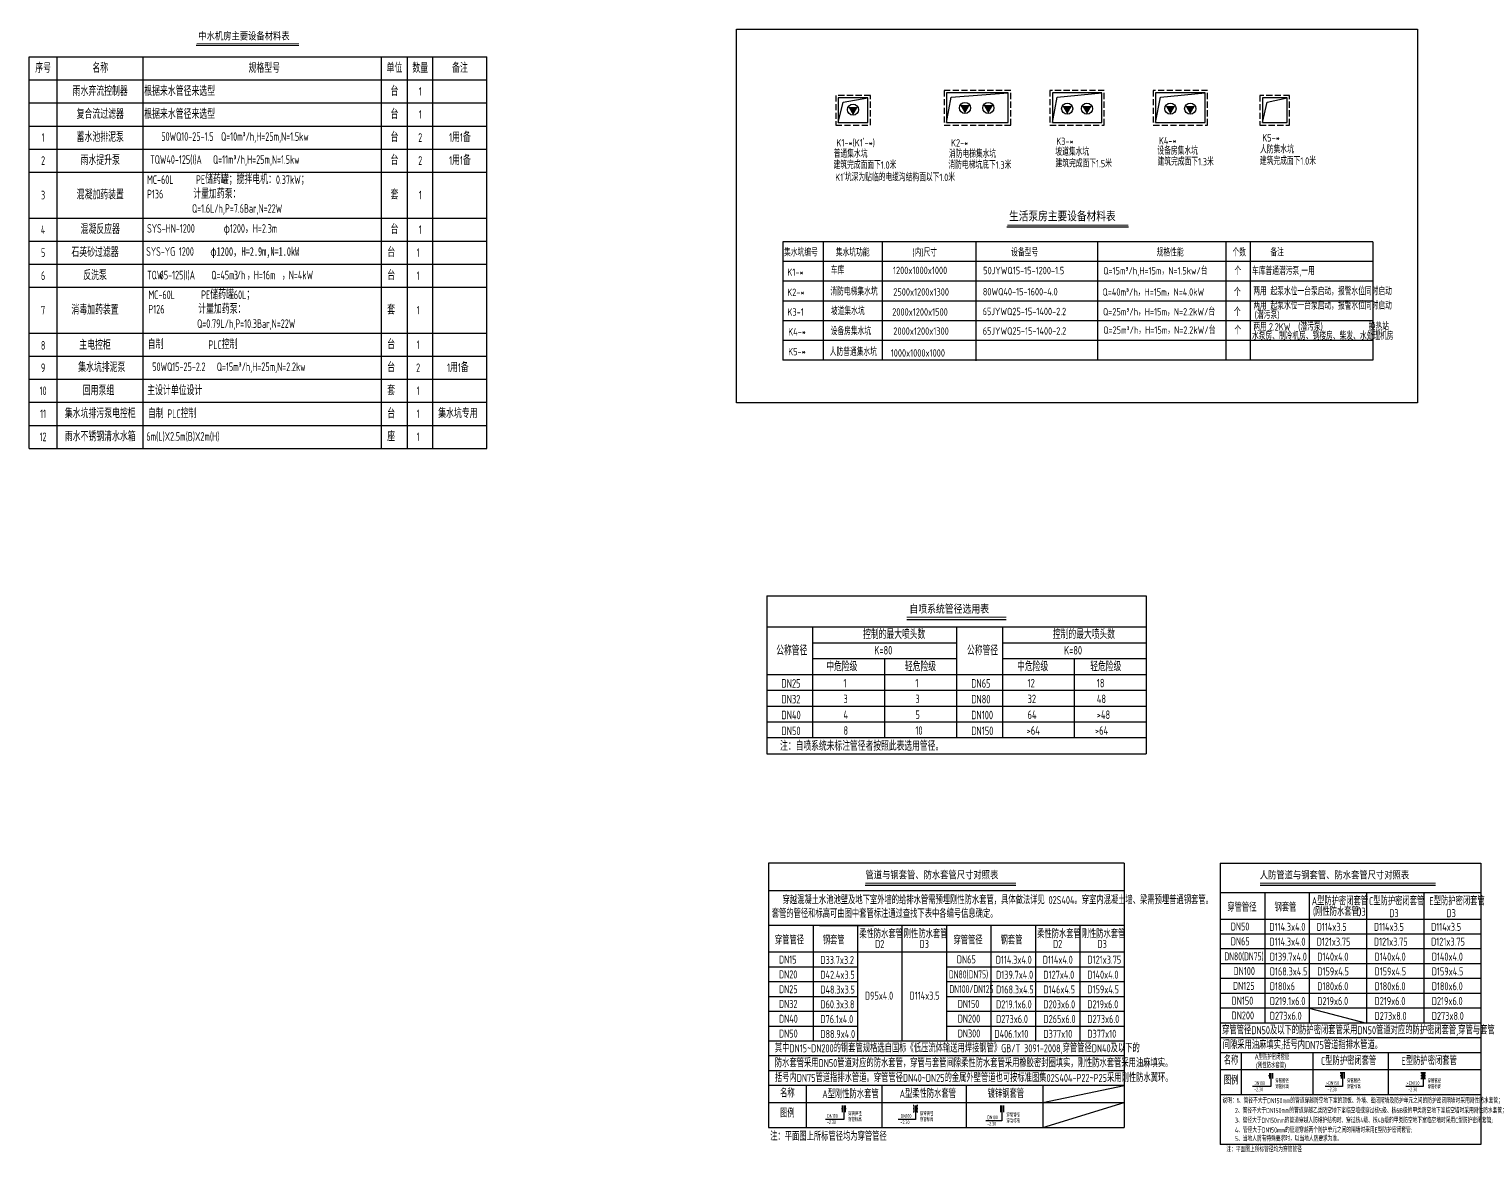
# Model space of a CAD drawing. Header units: millimetres. Extents: x -527844 to 417903, y -219119 to 112527.
# Drawn here: x 289001 to 347770, y -32009 to 13451 of the extents above; entities that cross this region are included whole.
import ezdxf

# ---------------------------------------------------------------- set-up
doc = ezdxf.new("R2010")
doc.units = ezdxf.units.MM
doc.header["$LTSCALE"] = 1000
doc.header["$MEASUREMENT"] = 0
doc.linetypes.add('DASH', pattern=[0.35, 0.25, -0.1])
for name, color, linetype in [('W-BUSH', 231, 'Continuous'), ('W-BUSH-NOTE', 231, 'Continuous'), ('W-DRAI-EQPM', 50, 'Continuous'), ('W-DRAI-NOTE', 50, 'Continuous'), ('W-DRIN-EQPM', 210, 'Continuous'), ('W-EQPM', 40, 'Continuous'), ('W-FRPT-NOTE', 60, 'Continuous'), ('W-RECL-NOTE', 130, 'Continuous')]:
    doc.layers.add(name, color=color, linetype=linetype)
doc.styles.add('PX-DXS-N01~N03_t3$0$PX-N01~N04-DXS$0$PX-N01-DS$0$N01$0$设计说明$0$jzfz', font='jzfz_eng', dxfattribs={"width": 0.65, "bigfont": 'jzfz_cnb'})
doc.styles.add('TH-STYLE1', font='', dxfattribs={"width": 0.8})
doc.styles.add('TH-STYLE3', font='tssdeng.shx', dxfattribs={"width": 0.7, "bigfont": 'tssdchn.shx'})
doc.styles.get('TH-STYLE1').set_extended_font_data('STFangsong')

# ---------------------------------------------------------------- blocks, each defined once
blk = doc.blocks.new('中水机房主要设备材料表', base_point=(289001, 12322))
at = {"layer": 'W-RECL-NOTE'}
for p, q in [((295768, 12795), (299928, 12795)), ((289001, 4865), (289001, 12322)), ((289001, 12322), (307536, 12322)), ((290139, 4865), (290139, 12322)), ((293627, 4865), (293627, 12322)), ((303268, 4865), (303268, 12322)), ((304319, 4865), (304319, 12322)), ((305352, 4865), (305352, 12322)), ((307536, 4865), (307536, 12322)), ((307536, 4865), (307536, 12322)), ((289001, 11390), (307536, 11390)), ((289001, 10457), (307536, 10457)), ((289001, 9525), (307536, 9525)), ((289001, 8593), (307536, 8593)), ((289001, 7660), (307536, 7660)), ((289001, 5797), (307536, 5797)), ((289001, -3525), (289001, 4865)), ((289001, 4865), (307536, 4865)), ((290139, -3525), (290139, 4865)), ((293627, -3525), (293627, 4865)), ((303268, -3525), (303268, 4865)), ((304319, -3525), (304319, 4865)), ((305352, -3525), (305352, 4865)), ((307536, -3525), (307536, 4865)), ((307536, -2593), (307536, 4865)), ((289001, 3932), (307536, 3932)), ((289001, 3000), (307536, 3000)), ((289001, 1136), (307536, 1136)), ((289001, 203), (307536, 203)), ((289001, -729), (307536, -729)), ((289001, -1660), (307536, -1660)), ((289001, -2593), (307536, -2593)), ((289001, -3525), (307536, -3525))]:
    blk.add_line(p, q, dxfattribs=at)
at = {"layer": 'W-RECL-NOTE', "const_width": 29.9}
blk.add_lwpolyline([(295781, 12860), (299923, 12860)], dxfattribs=at)
at = {"layer": 'W-RECL-NOTE'}
for s, height, rotation, style, width, p in [('中水机房主要设备材料表', 300, 0, 'TH-STYLE1', 0.8, (295852, 13023)), (' TQW', 350, 360, 'TH-STYLE3', 0.7, (293627, 3316)), ('65-125(I)A', 350, 360, 'TH-STYLE3', 0.7, (294285, 3316)), ('    Q=45m', 350, 360, 'TH-STYLE3', 0.7, (295771, 3316)), ('3', 350, 360, 'TH-STYLE3', 0.7, (297290, 3316)), ('/h', 350, 360, 'TH-STYLE3', 0.7, (297406, 3316)), ('H=16m', 350, 360, 'TH-STYLE3', 0.7, (298096, 3316)), ('N=4kW', 350, 360, 'TH-STYLE3', 0.7, (299517, 3316)), ('，', 350, 360, 'TH-STYLE3', 0.7, (297816, 3316)), ('，', 350, 360, 'TH-STYLE3', 0.7, (299236, 3316)), ('回用泵组', 350, 360, 'TH-STYLE3', 0.7, (291175, -1369))]:
    blk.add_text(s, height=height, rotation=rotation, dxfattribs=dict(at, style=style, width=width)).set_placement(p)
at = {"layer": 'W-RECL-NOTE', "char_height": 350, "style": 'TH-STYLE3'}
for s, insert, width, attachment_point in [('序号', (289570, 11856), 1138.89, 5), ('名称', (291883, 11856), 3487.09, 5), (' 规格型号', (298447, 11856), 9641.15, 5), ('单位', (303793, 11856), 1051.17, 5), ('数量', (304835, 11856), 1033.17, 5), ('备注', (306444, 11856), 2184.34, 5), ('雨水弃流控制器', (291883, 10923), 3487.09, 5), ('根据来水管径来选型', (295097, 10923), 9641.15, 5), ('台', (303793, 10923), 1051.17, 5), ('1', (304835, 10923), 1033.17, 5), ('复合流过滤器', (291883, 9991), 3487.09, 5), ('根据来水管径来选型', (295097, 9991), 9641.15, 5), ('台', (303793, 9991), 1051.17, 5), ('1', (304835, 9991), 1033.17, 5), ('1', (289570, 9059), 1138.89, 5), ('蓄水池排泥泵', (291883, 9059), 3487.09, 5), ('50WQ10-25-1.5  Q=10m{\\fISOCPEUR|b0|i0|c0|p34;³}/h,H=25m,N=1.5kw', (297337, 9059), 9641.15, 5), ('台', (303793, 9059), 1051.17, 5), ('2', (304835, 9059), 1033.17, 5), ('1用1备', (306444, 9059), 2184.34, 5), ('2', (289570, 8127), 1138.89, 5), ('雨水提升泵', (291883, 8127), 3487.09, 5), (' TQW40-125(I)A   Q=11m{\\fISOCPEUR|b0|i0|c0|p34;³}/h,H=25m,N=1.5kw', (293750, 8127), 9641.15, 4), ('台', (303793, 8127), 1051.17, 5), ('2', (304835, 8127), 1033.17, 5), ('1用1备', (306444, 8127), 2184.34, 5), (' MC-60L      PE储药罐；搅拌电机：0.37kW；\\P P136        计量加药泵：\\P             Q=1.6L/h,P=7.6Bar,N=22W', (293627, 6729), 9641.15, 4), ('3', (289570, 6729), 1138.89, 5), ('混凝加药装置', (291883, 6729), 3487.09, 5), ('套', (303793, 6729), 1051.17, 5), ('1', (304835, 6729), 1033.17, 5), ('4', (289570, 5331), 1138.89, 5), ('混凝反应器', (291883, 5331), 3487.09, 5), (' SYS-HN-1200{\\fSimSun|b0|i0|c134|p34;       \\fSimSun|b0|i0|c161|p34;\\H0.9999x;φ}1200，H=2.3m', (293627, 5331), 9641.15, 4), ('台', (303793, 5331), 1051.17, 5), ('1', (304835, 5331), 1033.17, 5), ('5', (289570, 4398), 1138.89, 5), ('石英砂过滤器', (291673, 4398), 3537.09, 5), ('  SYS-YG 1200{\\fSimSun|b0|i0|c134|p34;    \\fSimSun|b0|i0|c161|p34;\\H0.9999x;φ\\fFangSong_GB2312|b0|i0|c134|p49;1200，H=2.9m,N=1.0kW}', (293441, 4398), 9641.15, 4), ('台', (303658, 4398), 1151.17, 5), ('1', (304750, 4398), 1033.17, 5), ('6', (289570, 3466), 1138.89, 5), ('反洗泵', (291673, 3466), 3537.09, 5), ('台', (303658, 3466), 1151.17, 5), ('1', (304750, 3466), 1033.17, 5), (' MC-60L       PE储药罐60L；\\P P126         计量加药泵：\\P              Q=0.79L/h,P=10.3Bar,N=22W', (293682, 2068), 9641.15, 4), ('7', (289570, 2068), 1138.89, 5), ('消毒加药装置', (291673, 2068), 3537.09, 5), ('套', (303658, 2068), 1151.17, 5), ('1', (304750, 2068), 1033.17, 5), ('8', (289570, 644), 1138.89, 5), ('主电控柜', (291673, 644), 3537.09, 5), (' 自制            PLC控制', (293654, 669), 9641.15, 4), ('台', (303658, 669), 1151.17, 5), ('1', (304750, 669), 1033.17, 5), ('9', (289570, -263), 1138.89, 5), ('集水坑排泥泵', (290989, -262), 9641.15, 4), ('50WQ15-25-2.2   Q=15m{\\fISOCPEUR|b0|i0|c0|p34;³}/h,H=25m,N=2.2kw', (293988, -262), 9641.15, 4), ('台', (303658, -262), 1151.17, 5), ('2', (304750, -262), 1033.17, 5), ('1用1备', (306359, -263), 2184.34, 5), ('10', (289570, -1194), 1138.89, 5), (' 主设计单位设计', (294823, -1194), 9641.15, 5), ('套', (303658, -1194), 1151.17, 5), ('1', (304750, -1194), 1033.17, 5), ('11', (289570, -2127), 1138.89, 5), ('集水坑排污泵电控柜', (291883, -2127), 3487.09, 5), (' 自制 PLC控制', (293661, -2127), 9641.15, 4), ('台', (303658, -2127), 1151.17, 5), ('1', (304750, -2127), 1033.17, 5), ('集水坑专用', (306359, -2126), 2428.41, 5), ('12', (289570, -3059), 1138.89, 5), ('雨水不锈钢清水水箱', (291883, -3059), 3487.09, 5), ('6m(L)X2.5m(B)X2m(H)', (293748, -3059), 9641.15, 4), ('座', (303658, -3059), 1151.17, 5), ('1', (304750, -3059), 1033.17, 5)]:
    blk.add_mtext(s, dxfattribs=dict(at, insert=insert, width=width, attachment_point=attachment_point))
blk = doc.blocks.new('集水坑参考模板')
at = {"layer": 'W-EQPM'}
for points in [[(4517, -3152), (4907, -3152), (4712, -3490)], [(9046, -3081), (9436, -3081), (9242, -3419)], [(10383, -3081), (9993, -3081), (10187, -3419)], [(13185, -3111), (13575, -3111), (13381, -3449)], [(14375, -3111), (13985, -3111), (14180, -3449)], [(17364, -3111), (17754, -3111), (17559, -3449)], [(18554, -3111), (18164, -3111), (18359, -3449)]]:
    blk.add_hatch(color=256, dxfattribs=at).paths.add_polyline_path(points)
at = {"layer": 'Defpoints', "linetype": 'DASH'}
for points in [[(4012, -3886), (5412, -3886), (5412, -2686), (4012, -2686)], [(8396, -3886), (11096, -3886), (11096, -2486), (8396, -2486)], [(12680, -3886), (14880, -3886), (14880, -2486), (12680, -2486)], [(16859, -3886), (19059, -3886), (19059, -2486), (16859, -2486)], [(21183, -3886), (22383, -3886), (22383, -2686), (21183, -2686)]]:
    blk.add_lwpolyline(points, close=True, dxfattribs=at)
at = {"layer": 'W-DRAI-EQPM'}
for points in [[(4112, -3786), (4305, -2963), (5312, -2786)], [(8496, -3786), (8689, -2763), (10996, -2586)], [(12780, -3786), (12973, -2763), (14780, -2586)], [(16959, -3786), (17152, -2763), (18959, -2586)], [(21283, -3786), (21476, -2963), (22283, -2786)]]:
    blk.add_lwpolyline(points, dxfattribs=at)
for points in [[(4112, -3786), (5312, -3786), (5312, -2786), (4112, -2786)], [(8496, -3786), (10996, -3786), (10996, -2586), (8496, -2586)], [(12780, -3786), (14780, -3786), (14780, -2586), (12780, -2586)], [(16959, -3786), (18959, -3786), (18959, -2586), (16959, -2586)], [(21283, -3786), (22283, -3786), (22283, -2786), (21283, -2786)]]:
    blk.add_lwpolyline(points, close=True, dxfattribs=at)
at = {"layer": 'W-DRAI-NOTE', "linetype": 'ByBlock'}
for p, q in [((10942, -8004), (15860, -8004)), ((25745, -8611), (1869, -8611)), ((1869, -8611), (1869, -13411)), ((3508, -8611), (3508, -13411)), ((5893, -8596), (5893, -13411)), ((9679, -8611), (9679, -13426)), ((14608, -8611), (14608, -13411)), ((19795, -8611), (19795, -13411)), ((20790, -8611), (20790, -13411)), ((25745, -8611), (25745, -13411)), ((25745, -9411), (1869, -9411)), ((25745, -10211), (1869, -10211)), ((25745, -11011), (1869, -11011)), ((25745, -11811), (1869, -11811)), ((7189, -12611), (1869, -12611)), ((25745, -12611), (7189, -12611)), ((25745, -13411), (1869, -13411))]:
    blk.add_line(p, q, dxfattribs=at)
blk.add_lwpolyline([(0, 0), (27557, 0), (27557, -15135), (0, -15135)], close=True, dxfattribs=at)
at = {"layer": 'W-DRAI-NOTE', "linetype": 'ByBlock', "const_width": 29.9}
blk.add_lwpolyline([(10955, -7939), (15856, -7939)], dxfattribs=at)
at = {"layer": 'W-EQPM'}
for centre in [(4712, -3265), (9241, -3194), (10188, -3194), (13380, -3224), (14180, -3224), (17559, -3224), (18359, -3224)]:
    blk.add_circle(centre, 225, dxfattribs=at)
at = {"layer": 'W-DRAI-NOTE', "linetype": 'ByBlock'}
for s, height, rotation, style, width, p in [("K1-*(K1'-*)", 300, 360, 'TH-STYLE3', 0.7, (4038, -4757)), ('K2-*', 300, 360, 'TH-STYLE3', 0.7, (8679, -4759)), ('K3-*', 300, 360, 'TH-STYLE3', 0.7, (12936, -4695)), ('K4-*', 300, 360, 'TH-STYLE3', 0.7, (17092, -4672)), ('人防集水坑', 300, 360, 'TH-STYLE3', 0.7, (21186, -5028)), ('K5-*', 300, 360, 'TH-STYLE3', 0.7, (21275, -4554)), ('消防电梯集水坑', 300, 360, 'TH-STYLE3', 0.7, (8591, -5212)), ('坡道集水坑', 300, 360, 'TH-STYLE3', 0.7, (12903, -5126)), ('建筑完成面下1.5米', 300, 360, 'TH-STYLE3', 0.7, (12908, -5596)), ('设备房集水坑', 300, 360, 'TH-STYLE3', 0.7, (17030, -5086)), ('建筑完成面下1.3米', 300, 360, 'TH-STYLE3', 0.7, (17037, -5524)), ('建筑完成面下1.0米', 300, 360, 'TH-STYLE3', 0.7, (21178, -5494)), ('建筑完成面面下1.0米', 300, 360, 'TH-STYLE3', 0.7, (3921, -5658)), ("K1'坑深为贴临的电缆沟结构面以下1.0米", 300, 360, 'TH-STYLE3', 0.7, (3989, -6157)), ('消防电梯坑底下1.3米', 300, 360, 'TH-STYLE3', 0.7, (8572, -5655)), ('生活泵房主要设备材料表', 350, 0, 'TH-STYLE1', 0.8, (11027, -7745)), ('集水坑编号', 300, 360, 'TH-STYLE3', 0.7, (1920, -9201)), ('集水坑功能', 300, 360, 'TH-STYLE3', 0.7, (4015, -9201)), ('(内)尺寸', 300, 360, 'TH-STYLE3', 0.7, (7111, -9201)), ('设备型号', 300, 360, 'TH-STYLE3', 0.7, (11113, -9201)), ('规格性能', 300, 360, 'TH-STYLE3', 0.7, (17001, -9201)), ('个数', 300, 360, 'TH-STYLE3', 0.7, (20070, -9201)), ('备注', 300, 360, 'TH-STYLE3', 0.7, (21603, -9201)), ('K1-*', 300, 360, 'TH-STYLE3', 0.7, (2054, -9995)), ('车库', 300, 360, 'TH-STYLE3', 0.7, (3812, -9925)), ('1200x1000x1000', 300, 360, 'TH-STYLE3', 0.7, (6329, -9922)), ('50JYWQ15-15-1200-1.5', 300, 360, 'TH-STYLE3', 0.7, (9981, -9926)), ('Q=15m%%1403%%141/h,H=15m，N=1.5kw/台', 300, 360, 'TH-STYLE3', 0.7, (14839, -9938)), ('个', 300, 360, 'TH-STYLE3', 0.7, (20149, -9951)), ('车库普通潜污泵,一用', 300, 360, 'TH-STYLE3', 0.7, (20860, -9951)), ('K2-*', 300, 360, 'TH-STYLE3', 0.7, (2049, -10808)), ('消防电梯集水坑', 300, 360, 'TH-STYLE3', 0.7, (3795, -10784)), ('2500x1200x1300', 300, 360, 'TH-STYLE3', 0.7, (6341, -10793)), ('80WQ40-15-1600-4.0', 300, 360, 'TH-STYLE3', 0.7, (9964, -10784)), ('Q=40m%%1403%%141/h，H=15m，N=4.0kW', 300, 360, 'TH-STYLE3', 0.7, (14810, -10796, 0)), ('个', 300, 360, 'TH-STYLE3', 0.7, (20128, -10808)), ('两用 起泵水位一台泵启动，报警水位同时启动', 300, 360, 'TH-STYLE3', 0.7, (20907, -10774)), ('两用 起泵水位一台泵启动，报警水位同时启动', 300, 360, 'TH-STYLE3', 0.7, (20907, -11353)), ('K3-1', 300, 360, 'TH-STYLE3', 0.7, (2058, -11608)), ('坡道集水坑', 300, 360, 'TH-STYLE3', 0.7, (3813, -11574)), ('2000x1200x1500', 300, 360, 'TH-STYLE3', 0.7, (6298, -11603)), ('65JYWQ25-15-1400-2.2', 300, 360, 'TH-STYLE3', 0.7, (9956, -11584)), ('Q=25m%%1403%%141/h，H=15m，N=2.2kW/台', 300, 360, 'TH-STYLE3', 0.7, (14828, -11596, 0)), ('个', 300, 360, 'TH-STYLE3', 0.7, (20128, -11608)), (' (潜污泵)', 300, 360, 'TH-STYLE3', 0.7, (20814, -11730)), ('K4-*', 300, 360, 'TH-STYLE3', 0.7, (2087, -12408)), ('设备房集水坑', 300, 360, 'TH-STYLE3', 0.7, (3806, -12386)), ('2000x1200x1300', 300, 360, 'TH-STYLE3', 0.7, (6344, -12379)), ('65JYWQ25-15-1400-2.2', 300, 360, 'TH-STYLE3', 0.7, (9960, -12374)), ('Q=25m%%1403%%141/h，H=15m，N=2.2kW/台', 300, 360, 'TH-STYLE3', 0.7, (14839, -12338)), ('个', 300, 360, 'TH-STYLE3', 0.7, (20149, -12351)), ('水泵房、制冷机房、锅楼房、柴发、水处理机房 ', 300, 360, 'TH-STYLE3', 0.7, (20858, -12578)), ('两用,2.2KW  (潜污泵)            换热站', 300, 360, 'TH-STYLE3', 0.7, (20913, -12206)), ('K5-*', 300, 360, 'TH-STYLE3', 0.7, (2087, -13208)), ('人防普通集水坑', 300, 360, 'TH-STYLE3', 0.7, (3768, -13227)), ('1000x1000x1000', 300, 360, 'TH-STYLE3', 0.7, (6238, -13264))]:
    blk.add_text(s, height=height, rotation=rotation, dxfattribs=dict(at, style=style, width=width)).set_placement(p)
at = {"layer": 'W-DRAI-NOTE', "linetype": 'ByBlock', "style": 'TH-STYLE3', "width": 0.7}
blk.add_text('普通集水坑', height=300, dxfattribs=at).set_placement((3930, -5207))
blk = doc.blocks.new('自喷管径对照表（国标）')
at = {"layer": 'W-FRPT-NOTE'}
for p, q in [((0, 0), (0, -10000)), ((0, 0), (24000, 0)), ((24000, 0), (24000, -10000)), ((8850, -1500), (15150, -1500)), ((24000, -2000), (0, -2000)), ((2900, -2000), (2900, -9000)), ((12000, -2000), (12000, -9000)), ((14900, -2000), (14900, -9000)), ((12000, -3000), (2900, -3000)), ((24000, -3000), (14900, -3000)), ((12000, -4000), (2900, -4000)), ((7450, -4000), (7450, -9000)), ((24000, -4000), (14900, -4000)), ((19450, -4000), (19450, -9000)), ((24000, -5000), (0, -5000)), ((24000, -6000), (0, -6000)), ((24000, -7000), (0, -7000)), ((24000, -8000), (0, -8000)), ((24000, -9000), (0, -9000)), ((0, -10000), (24000, -10000))]:
    blk.add_line(p, q, dxfattribs=at)
at = {"layer": 'W-FRPT-NOTE', "const_width": 60}
blk.add_lwpolyline([(8850, -1363), (15150, -1363)], dxfattribs=at)
at = {"layer": 'W-FRPT-NOTE'}
for s, height, style, width, p in [('自喷系统管径选用表', 500, 'TH-STYLE1', 0.8, (9019, -1081)), ('控制的最大喷头数', 540, 'TH-STYLE3', 0.7, (6092, -2734)), ('控制的最大喷头数', 540, 'TH-STYLE3', 0.7, (18092, -2734)), ('公称管径', 540, 'TH-STYLE3', 0.7, (599, -3756)), ('K=80', 540, 'TH-STYLE3', 0.7, (6806, -3725)), ('公称管径', 540, 'TH-STYLE3', 0.7, (12664, -3756)), ('K=80', 540, 'TH-STYLE3', 0.7, (18806, -3725)), ('中危险级', 540, 'TH-STYLE3', 0.7, (3764, -4770)), ('轻危险级', 540, 'TH-STYLE3', 0.7, (8736, -4770)), ('中危险级', 540, 'TH-STYLE3', 0.7, (15833, -4770)), ('轻危险级', 540, 'TH-STYLE3', 0.7, (20455, -4770)), ('DN25', 540, 'TH-STYLE3', 0.7, (930, -5819)), ('1', 540, 'TH-STYLE3', 0.7, (4849, -5799)), ('1', 540, 'TH-STYLE3', 0.7, (9398, -5799)), ('DN65', 540, 'TH-STYLE3', 0.7, (12930, -5819)), ('12', 540, 'TH-STYLE3', 0.7, (16495, -5799)), ('18', 540, 'TH-STYLE3', 0.7, (20873, -5799)), ('DN32', 540, 'TH-STYLE3', 0.7, (930, -6819)), ('3', 540, 'TH-STYLE3', 0.7, (4849, -6799)), ('3', 540, 'TH-STYLE3', 0.7, (9398, -6799)), ('DN80', 540, 'TH-STYLE3', 0.7, (12930, -6819)), ('32', 540, 'TH-STYLE3', 0.7, (16495, -6799)), ('48', 540, 'TH-STYLE3', 0.7, (20873, -6799)), ('DN40', 540, 'TH-STYLE3', 0.7, (930, -7819)), ('4', 540, 'TH-STYLE3', 0.7, (4849, -7799)), ('5', 540, 'TH-STYLE3', 0.7, (9398, -7799)), ('DN100', 540, 'TH-STYLE3', 0.7, (12930, -7819)), ('64', 540, 'TH-STYLE3', 0.7, (16495, -7799)), ('>48', 540, 'TH-STYLE3', 0.7, (20873, -7799)), ('8', 540, 'TH-STYLE3', 0.7, (4849, -8799)), ('10', 540, 'TH-STYLE3', 0.7, (9398, -8799)), ('>64', 540, 'TH-STYLE3', 0.7, (16437, -8799)), ('>64', 540, 'TH-STYLE3', 0.7, (20761, -8799)), ('DN50', 540, 'TH-STYLE3', 0.7, (930, -8819)), ('DN150', 540, 'TH-STYLE3', 0.7, (12930, -8819)), ('注：自喷系统未标注管径者按照此表选用管径。', 540, 'TH-STYLE3', 0.7, (840, -9800))]:
    blk.add_text(s, height=height, dxfattribs=dict(at, style=style, width=width)).set_placement(p)
blk = doc.blocks.new('*U339')
for p, q in [((-100, 0), (-100, -450)), ((100, 0), (100, -450))]:
    blk.add_line(p, q)
at = {"layer": 'Defpoints'}
blk.add_line((0, 0), (0, -450), dxfattribs=at)
blk = doc.blocks.new('*U340')
for p, q in [((-100, 0), (-100, -450)), ((100, 0), (100, -450)), ((-100, -225), (-160, -225)), ((160, -225), (100, -225))]:
    blk.add_line(p, q)
at = {"layer": 'Defpoints'}
blk.add_line((0, 0), (0, -450), dxfattribs=at)
blk = doc.blocks.new('*U341')
for p, q in [((-100, 0), (-160, 0)), ((-100, 0), (-100, -450)), ((100, 0), (100, -450)), ((160, 0), (100, 0)), ((-100, -225), (-160, -225)), ((-100, -450), (-160, -450)), ((160, -225), (100, -225)), ((160, -450), (100, -450))]:
    blk.add_line(p, q)
at = {"layer": 'Defpoints'}
blk.add_line((0, 0), (0, -450), dxfattribs=at)
blk = doc.blocks.new('管道与钢套管、防水套管尺寸对照表')
at = {"layer": 'W-BUSH'}
blk.add_line((6524, -1500), (16691, -1500), dxfattribs=at)
at = {"layer": 'W-BUSH', "const_width": 60}
blk.add_lwpolyline([(6524, -1363), (16691, -1363)], dxfattribs=at)
at = {"layer": 'W-BUSH-NOTE'}
for p, q in [((24000, 0), (0, 0)), ((0, 0), (0, -15019)), ((24000, 0), (24000, -15019)), ((24000, -1886), (0, -1886)), ((24000, -4219), (0, -4219)), ((3000, -4219), (3000, -12019)), ((3434, -4219), (7073, -4219)), ((6000, -4219), (6000, -12019)), ((9000, -4219), (9000, -12019)), ((12000, -4219), (12000, -12019)), ((15000, -4219), (15000, -12019)), ((18000, -4219), (18000, -12019)), ((21000, -4219), (21000, -12019)), ((24000, -6019), (0, -6019)), ((6000, -7019), (0, -7019)), ((24000, -7019), (12000, -7019)), ((6000, -8019), (0, -8019)), ((24000, -8019), (12000, -8019)), ((6000, -9019), (0, -9019)), ((24000, -9019), (12000, -9019)), ((6000, -10019), (0, -10019)), ((24000, -10019), (12000, -10019)), ((6000, -11019), (0, -11019)), ((24000, -11019), (12000, -11019)), ((24000, -12019), (0, -12019)), ((24000, -13019), (0, -13019)), ((24000, -14019), (0, -14019)), ((24000, -15019), (0, -15019)), ((0, -15019), (0, -17847)), ((2533, -15019), (2533, -17847)), ((7648, -15019), (7648, -17847)), ((13323, -15019), (13323, -17847)), ((18512, -15019), (18512, -17847)), ((18512, -16150), (24000, -15019)), ((24000, -15019), (24000, -17847)), ((0, -16150), (24000, -16150)), ((18512, -17847), (24000, -16150)), ((0, -17847), (24000, -17847))]:
    blk.add_line(p, q, dxfattribs=at)
for points in [[(5071, -16559), (5071, -17293), (3834, -17293)], [(9905, -16559), (9905, -17293), (8738, -17293)], [(15748, -16697), (15748, -17387), (14668, -17387)]]:
    blk.add_lwpolyline(points, dxfattribs=at)
at = {"layer": 'W-BUSH'}
for name, p in [('*U340', (5071, -16359)), ('*U341', (9905, -16359)), ('*U339', (15748, -16359))]:
    blk.add_blockref(name, p, dxfattribs=at)
at = {"layer": 'W-BUSH', "style": 'TH-STYLE1', "width": 0.8}
blk.add_text('管道与钢套管、防水套管尺寸对照表', height=500, dxfattribs=at).set_placement((6541, -1039))
at = {"layer": 'W-BUSH-NOTE', "style": 'TH-STYLE3'}
for s, height, width, p in [('穿越混凝土水池池壁及地下室外墙的给排水管需预埋刚性防水套管，具体做法详见 02S404。穿室内混凝土墙、梁需预埋普通钢套管。', 540, 0.7, (943, -2769)), ('套管的管径和标高可由图中套管标注通过查找下表中各编号信息确定。', 540, 0.7, (215, -3692)), ('穿管管径', 540, 0.7, (427, -5486)), ('钢套管', 540, 0.7, (3656, -5486)), ('柔性防水套管', 540, 0.7, (6122, -5062)), ('刚性防水套管', 540, 0.7, (9122, -5062)), ('穿管管径', 540, 0.7, (12475, -5486)), ('钢套管', 540, 0.7, (15656, -5486)), ('柔性防水套管', 540, 0.7, (18122, -5062)), ('刚性防水套管', 540, 0.7, (21122, -5062)), ('D2', 540, 0.7, (7190, -5729)), ('D3', 540, 0.7, (10190, -5729)), ('D2', 540, 0.7, (19190, -5729)), ('D3', 540, 0.7, (22190, -5729)), ('DN15', 540, 0.7, (703, -6784)), ('D33.7x3.2', 540, 0.7, (3499, -6807)), ('DN65', 540, 0.7, (12703, -6772)), ('D114.3x4.0', 540, 0.7, (15330, -6795)), ('D114x4.0', 540, 0.7, (18501, -6795)), ('D121x3.75', 540, 0.7, (21515, -6791)), ('DN20', 540, 0.7, (703, -7784)), ('D42.4x3.5', 540, 0.7, (3499, -7807)), ('DN80(DN75)', 540, 0.6, (12169, -7784)), ('D139.7x4.0', 540, 0.7, (15352, -7807)), ('D127x4.0', 540, 0.7, (18545, -7807)), ('D140x4.0', 540, 0.7, (21512, -7803)), ('DN25', 540, 0.7, (703, -8784)), ('D48.3x3.5', 540, 0.7, (3499, -8807)), ('D95x4.0', 540, 0.7, (6501, -9221)), ('D114x3.5', 540, 0.7, (9515, -9217)), ('DN100/DN125', 540, 0.6, (12201, -8777)), ('D168.3x4.5', 540, 0.7, (15352, -8800)), ('D146x4.5', 540, 0.7, (18545, -8800)), ('D159x4.5', 540, 0.7, (21512, -8796)), ('DN32', 540, 0.7, (703, -9777)), ('D60.3x3.8', 540, 0.7, (3499, -9800)), ('DN150', 540, 0.7, (12760, -9779)), ('D219.1x6.0', 540, 0.7, (15352, -9802)), ('D203x6.0', 540, 0.7, (18545, -9802)), ('D219x6.0', 540, 0.7, (21512, -9798)), ('DN40', 540, 0.7, (703, -10779)), ('D76.1x4.0', 540, 0.7, (3499, -10802)), ('DN200', 540, 0.7, (12760, -10772)), ('D273x6.0', 540, 0.7, (15352, -10795)), ('D265x6.0', 540, 0.7, (18545, -10795)), ('D273x6.0', 540, 0.7, (21512, -10791)), ('DN50', 540, 0.7, (703, -11779)), ('D88.9x4.0', 540, 0.7, (3499, -11802)), ('DN300', 540, 0.7, (12760, -11772)), ('D406.1x10', 540, 0.7, (15241, -11795)), ('D377x10', 540, 0.7, (18545, -11795)), ('D377x10', 540, 0.7, (21512, -11791)), ('其中DN15~DN200的钢套管规格选自国标《低压流体输送用焊接钢管》GB/T 3091-2008,穿管管径DN40及以下的', 540, 0.7, (427, -12768)), ('防水套管采用DN50管道对应的防水套管，穿管与套管间隙柔性防水套管采用橡胶密封圈填实，刚性防水套管采用油麻填实。', 540, 0.7, (427, -13768)), ('括号内DN75管道指排水管道。穿管管径DN40~DN25的金属外壁管道也可按标准图集02S404-P22~P25采用刚性防水翼环。', 540, 0.7, (427, -14768)), ('名称', 540, 0.7, (779, -15811)), ('A型刚性防水套管', 540, 0.7, (3628, -15863)), ('A型柔性防水套管', 540, 0.7, (8844, -15838)), ('镀锌钢套管', 540, 0.7, (14784, -15840)), ('图例', 540, 0.7, (782, -17157)), (' -2.30  ', 250, 0.7, (3803, -17617)), ('DN100', 250, 0.7, (3942, -17189)), ('穿管管径', 250, 0.7, (5372, -17041)), ('穿管标高', 250, 0.7, (5374, -17434)), (' -2.30  ', 250, 0.7, (8763, -17617)), ('DN100', 250, 0.7, (8912, -17189)), ('穿管管径', 250, 0.7, (10205, -17041)), ('穿管标高', 250, 0.7, (10207, -17434)), (' -2.30  ', 250, 0.7, (14613, -17712)), ('DN100', 250, 0.7, (14751, -17284)), ('穿管管径', 250, 0.7, (16049, -17136)), ('穿管标高', 250, 0.7, (16051, -17528)), ('注：平面图上所标管径均为穿管管径', 540, 0.7, (110, -18722))]:
    blk.add_text(s, height=height, dxfattribs=dict(at, width=width)).set_placement(p)
blk = doc.blocks.new('*U342')
for p, q in [((160, 30), (-160, 30)), ((-100, 0), (-160, 0)), ((-100, 0), (-100, -350)), ((100, 0), (100, -350)), ((160, 0), (100, 0)), ((-100, -175), (-160, -175)), ((-100, -350), (-160, -350)), ((160, -380), (-160, -380)), ((160, -175), (100, -175)), ((160, -350), (100, -350))]:
    blk.add_line(p, q)
at = {"layer": 'Defpoints'}
blk.add_line((0, 0), (0, -350), dxfattribs=at)
blk = doc.blocks.new('*U343')
for p, q in [((160, 30), (-160, 30)), ((-100, 0), (-160, 0)), ((-100, 0), (-100, -350)), ((100, 0), (100, -350)), ((160, 0), (100, 0)), ((-100, -175), (-160, -175)), ((160, -175), (100, -175))]:
    blk.add_line(p, q)
at = {"layer": 'Defpoints'}
blk.add_line((0, 0), (0, -350), dxfattribs=at)
blk = doc.blocks.new('*U344')
for p, q in [((-100, 0), (-100, -350)), ((100, 0), (100, -350)), ((-100, -175), (-160, -175)), ((160, -175), (100, -175))]:
    blk.add_line(p, q)
at = {"layer": 'Defpoints'}
blk.add_line((0, 0), (0, -350), dxfattribs=at)
blk = doc.blocks.new('人防管道与钢套管、防水套管尺寸对照表')
at = {"layer": 'W-BUSH'}
blk.add_line((2677, -1500), (14517, -1500), dxfattribs=at)
at = {"layer": 'W-BUSH', "const_width": 60}
blk.add_lwpolyline([(2677, -1363), (14517, -1363)], dxfattribs=at)
at = {"layer": 'W-BUSH-NOTE'}
for p, q in [((0, 0), (17583, 0)), ((0, 0), (0, -18980)), ((17583, 0), (17583, -18980)), ((17583, -2000), (0, -2000)), ((3000, -2000), (3000, -10800)), ((6000, -2000), (6000, -10800)), ((9861, -2000), (9861, -10800)), ((13722, -2000), (13722, -10800)), ((17583, -3800), (0, -3800)), ((17583, -4800), (0, -4800)), ((17583, -5800), (0, -5800)), ((17583, -6800), (0, -6800)), ((17583, -7800), (0, -7800)), ((17583, -8800), (0, -8800)), ((17583, -9800), (0, -9800)), ((6000, -9800), (9861, -10800)), ((17583, -10800), (0, -10800)), ((17583, -10800), (0, -10800)), ((17583, -11800), (0, -11800)), ((17583, -12800), (0, -12800)), ((17583, -12800), (0, -12800)), ((1410, -12800), (1410, -15628)), ((6252, -12800), (6252, -15628)), ((11314, -12800), (11314, -15628)), ((0, -13931), (17583, -13931)), ((0, -15628), (17583, -15628)), ((17583, -18980), (0, -18980))]:
    blk.add_line(p, q, dxfattribs=at)
for points in [[(3413, -14340), (3413, -15074), (2175, -15074)], [(8248, -14340), (8248, -15074), (7082, -15074)], [(13683, -14340), (13683, -15074), (12517, -15074)]]:
    blk.add_lwpolyline(points, dxfattribs=at)
at = {"layer": 'W-BUSH'}
for name, p in [('*U344', (3413, -14188)), ('*U343', (8248, -14188)), ('*U342', (13683, -14189))]:
    blk.add_blockref(name, p, dxfattribs=at)
for s, height, style, width, p in [('人防管道与钢套管、防水套管尺寸对照表', 500, 'TH-STYLE1', 0.8, (2659, -1047)), ('A型防护密闭套管', 350, 'PX-DXS-N01~N03_t3$0$PX-N01~N04-DXS$0$PX-N01-DS$0$N01$0$设计说明$0$jzfz', 0.65, (2326, -13264)), ('(刚性防水套管)', 350, 'PX-DXS-N01~N03_t3$0$PX-N01~N04-DXS$0$PX-N01-DS$0$N01$0$设计说明$0$jzfz', 0.65, (2403, -13819))]:
    blk.add_text(s, height=height, dxfattribs=dict(at, style=style, width=width)).set_placement(p)
at = {"layer": 'W-BUSH-NOTE', "style": 'TH-STYLE3'}
for s, height, width, p in [('穿管管径', 540, 0.7, (475, -3267)), ('钢套管', 540, 0.7, (3656, -3267)), ('A型防护密闭套管', 540, 0.7, (6169, -2843)), ('C型防护密闭套管', 540, 0.7, (10030, -2843)), ('E型防护密闭套管', 540, 0.7, (14107, -2843)), ('(刚性防水套管)', 540, 0.7, (6250, -3556)), ('D3', 540, 0.7, (9177, -3554)), ('D3', 540, 0.7, (11397, -3653)), ('D3', 540, 0.7, (15258, -3653)), ('DN50', 540, 0.7, (703, -4553)), ('D114.3x4.0', 540, 0.7, (3317, -4576)), ('D114x3.5', 540, 0.7, (6501, -4576)), ('D114x3.5', 540, 0.7, (10362, -4576)), ('D114x3.5', 540, 0.7, (14223, -4576)), ('DN65', 540, 0.7, (703, -5553)), ('D114.3x4.0', 540, 0.7, (3317, -5576)), ('D121x3.75', 540, 0.7, (6501, -5576)), ('D121x3.75', 540, 0.7, (10362, -5576)), ('D121x3.75', 540, 0.7, (14223, -5576)), ('DN80(DN75)', 540, 0.6, (278, -6565)), ('D139.7x4.0', 540, 0.7, (3340, -6588)), ('D140x4.0', 540, 0.7, (6545, -6588)), ('D140x4.0', 540, 0.7, (10406, -6588)), ('D140x4.0', 540, 0.7, (14267, -6588)), ('DN100', 540, 0.7, (891, -7558)), ('D168.3x4.5', 540, 0.7, (3340, -7581)), ('D159x4.5', 540, 0.7, (6545, -7581)), ('D159x4.5', 540, 0.7, (10406, -7581)), ('D159x4.5', 540, 0.7, (14267, -7581)), ('DN125', 540, 0.7, (852, -8558)), ('D180x6', 540, 0.7, (3340, -8581)), ('D180x6.0', 540, 0.7, (6545, -8581)), ('D180x6.0', 540, 0.7, (10406, -8581)), ('D180x6.0', 540, 0.7, (14267, -8581)), ('DN150', 540, 0.7, (760, -9560)), ('D219.1x6.0', 540, 0.7, (3340, -9583)), ('D219x6.0', 540, 0.7, (6545, -9583)), ('D219x6.0', 540, 0.7, (10406, -9583)), ('D219x6.0', 540, 0.7, (14267, -9583)), ('DN200', 540, 0.7, (760, -10553)), ('D273x6.0', 540, 0.7, (3340, -10576)), ('D273x8.0', 540, 0.7, (10406, -10583)), ('D273x8.0', 540, 0.7, (14267, -10583)), ('穿管管径DN50及以下的防护密闭套管采用DN50管道对应的防护密闭套管,穿管与套管', 540, 0.7, (122, -11549)), ('间隙采用油麻填实;括号内DN75管道指排水管道。', 540, 0.7, (160, -12549)), ('名称', 540, 0.7, (234, -13592)), ('C型防护密闭套管', 540, 0.7, (6790, -13619)), ('E型防护密闭套管', 540, 0.7, (12226, -13619)), ('图例', 540, 0.7, (237, -14939)), ('穿管管径', 250, 0.7, (3713, -14822)), ('穿管管径', 250, 0.7, (8548, -14822)), ('穿管管径', 250, 0.7, (13984, -14822)), (' -2.30  ', 250, 0.7, (2145, -15398)), ('DN100', 250, 0.7, (2284, -14971)), ('穿管标高', 250, 0.7, (3716, -15215)), ('>DN150', 250, 0.7, (7142, -14971)), (' -2.30  ', 250, 0.7, (7106, -15398)), ('穿管标高', 250, 0.7, (8551, -15215)), ('>DN150', 250, 0.7, (12560, -14971)), (' -2.30  ', 250, 0.7, (12542, -15398)), ('穿管标高', 250, 0.7, (13986, -15215))]:
    blk.add_text(s, height=height, dxfattribs=dict(at, width=width)).set_placement(p)
at = {"layer": 'W-BUSH-NOTE', "linetype": 'Continuous', "style": 'TH-STYLE3', "width": 0.7}
for s, p in [('说明：1、管径不大于DN150mm的管道穿越防空地下室的顶板、外墙、密闭隔墙及防护单元之间的防护密闭隔墙时采用刚性防水套管；', (153, -16204)), ('2、管径不大于DN150mm的管道穿越乙类防空地下室临空墙或穿过核5级、核6B级的甲类防空地下室临空墙时采用刚性防水套管；', (990, -16875)), ('3、管径大于DN150mm的管道穿越人防维护结构时、穿过核4级、核4B级的甲类防空地下室临空墙时采用C型防护密闭套管;', (990, -17532)), ('4、管径大于DN150mm的管道穿越两个防护单元之间的隔墙时采用E型防护密闭套管;', (990, -18186)), ('5、当地人防有特殊要求时，以当地人防要求为准。', (990, -18765)), ('注：平面图上所标管径均为穿管管径', (405, -19494))]:
    blk.add_text(s, height=350, dxfattribs=at).set_placement(p)

msp = doc.modelspace()

# ---------------------------------------------------------------- block references
at = {"layer": 'W-DRIN-EQPM', "linetype": 'Continuous'}
msp.add_blockref('集水坑参考模板', (317642.29, 13451), dxfattribs=at)
for name, p, xscale, yscale, zscale in [('自喷管径对照表（国标）', (318861.93, -9488.8), 0.64, 0.64, 0.64), ('管道与钢套管、防水套管尺寸对照表', (318933.5, -20312.44), 0.6, 0.6, 0.6), ('人防管道与钢套管、防水套管尺寸对照表', (337219.83, -20312.44), 0.6, 0.6, 0.6)]:
    msp.add_blockref(name, p, dxfattribs=dict(at, xscale=xscale, yscale=yscale, zscale=zscale))
at = {"layer": 'W-RECL-NOTE', "linetype": 'Continuous'}
msp.add_blockref('中水机房主要设备材料表', (289000.52, 12321.81), dxfattribs=at)

doc.saveas('drawing.dxf')
